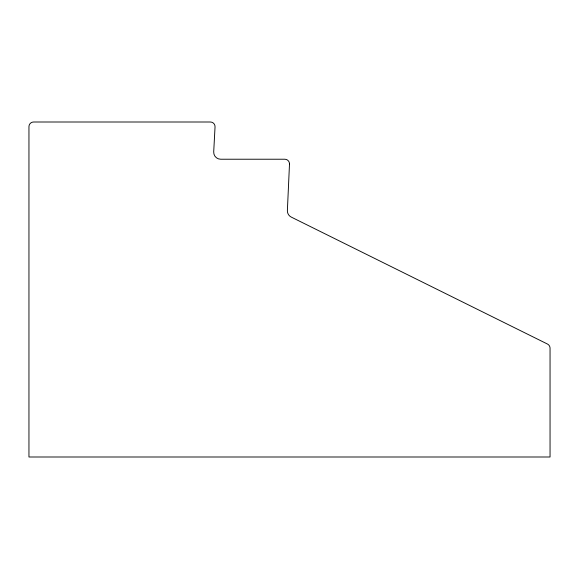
<?xml version="1.0" encoding="UTF-8"?>
<svg xmlns="http://www.w3.org/2000/svg" width="579" height="579" viewBox="0 0 579 579"><rect width="100%" height="100%" fill="white"/><g stroke="black" fill="none" stroke-linecap="round" stroke-linejoin="round"><path stroke-width="0.87" d="M289.493 164.089L287.379 210.51A6.977 6.977 0 0 0 291.251 217.082L547.466 344.042A4.654 4.654 0 0 1 550.05 348.211L550.05 456.997L28.95 456.997L28.95 126.656A4.654 4.654 0 0 1 33.604 122.003L210.401 122.003A4.654 4.654 0 0 1 215.041 126.902L213.709 151.872A6.977 6.977 0 0 0 220.679 159.225L284.839 159.225A4.654 4.654 0 0 1 289.493 164.089"/></g></svg>
